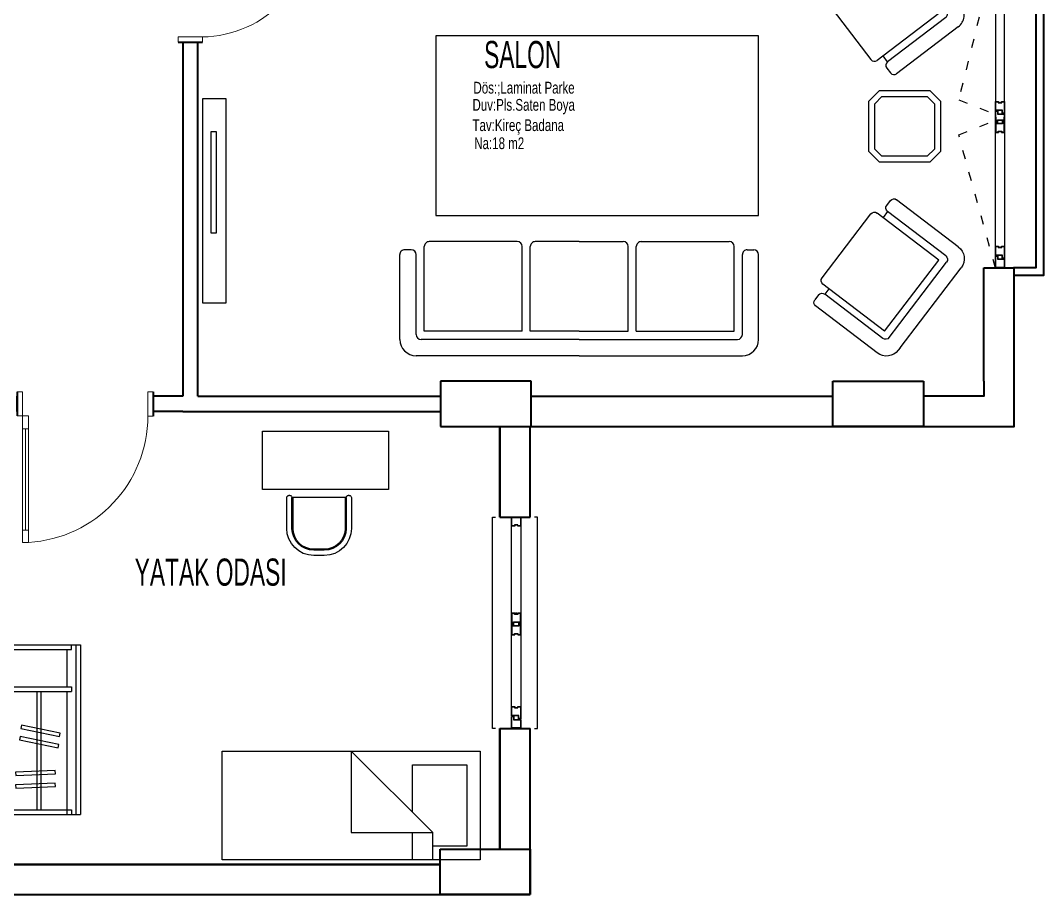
# Model space of a CAD drawing. Header units: millimetres. Extents: x 43 to 2108, y 36 to 2056.
# Drawn here: x 1417 to 2095, y 41 to 620 of the extents above; entities that cross this region are included whole.
import ezdxf

# ---------------------------------------------------------------- set-up
doc = ezdxf.new("R2010")
doc.units = ezdxf.units.MM
doc.linetypes.add('ACAD_ISO03W100', pattern=[30, 12, -18])
for name, color, linetype, lineweight in [('duvar_40', 45, 'Continuous', 40), ('PENC_25', 74, 'Continuous', 25), ('TEF', 145, 'Continuous', 30), ('yazı', 253, 'Continuous', 20)]:
    doc.layers.add(name, color=color, linetype=linetype, lineweight=lineweight)
doc.styles.add('ARIAL', font='Arial')
doc.styles.add('OL', font='Arial')

# ---------------------------------------------------------------- blocks, each defined once
blk = doc.blocks.new('3')
at = {"layer": 'TEF', "linetype": 'ByBlock', "flags": 128}
for points in [[(1553.783043, 568.252156), (1537.941542, 568.252156), (1537.941542, 433.284707), (1553.783043, 433.284707)], [(1543.587186, 479.559946), (1547.17722, 479.559946), (1547.17722, 546.38752), (1543.587186, 546.38752)]]:
    blk.add_lwpolyline(points, close=True, dxfattribs=at)
blk = doc.blocks.new('b7')
at = {"layer": 'duvar_40', "linetype": 'ByBlock'}
for p, q in [((2055.452816, 666.277561), (2075.452816, 666.277561)), ((2055.452816, 456.277561), (2075.452816, 456.277561))]:
    blk.add_line(p, q, dxfattribs=at)
at = {"layer": 'duvar_40', "linetype": 'ByBlock', "flags": 128}
for points in [[(2074.941593, 671.277561), (2094.941593, 671.277561), (2094.941593, 451.277561), (2074.941593, 451.277561)], [(2074.941593, 666.277561), (2089.941593, 666.277561), (2089.941593, 456.277561), (2074.941593, 456.277561)]]:
    blk.add_lwpolyline(points, dxfattribs=at)
at = {"layer": 'PENC_25', "linetype": 'ACAD_ISO03W100', "ltscale": 0.5}
for p, q in [((2063.082042, 666.107915), (2038.766856, 567.695697)), ((2038.766856, 567.695697), (2063.082042, 558.107916)), ((2038.766856, 544.520133), (2063.082042, 554.107914)), ((2063.082042, 456.107915), (2038.766856, 544.520133))]:
    blk.add_line(p, q, dxfattribs=at)
at = {"layer": 'PENC_25'}
for p, q in [((2069.082034, 666.277573), (2063.082031, 666.277573)), ((2063.082031, 666.277573), (2063.082031, 666.277573)), ((2063.082031, 666.277573), (2069.082034, 666.277573)), ((2063.082031, 666.277573), (2063.082031, 658.25279)), ((2066.082032, 666.277573), (2063.082031, 666.277573)), ((2063.282031, 665.852793), (2063.282031, 658.45279)), ((2064.882032, 665.852793), (2063.282031, 665.852793)), ((2067.282032, 665.852793), (2064.882032, 665.852793)), ((2064.882032, 665.852793), (2064.882032, 665.852793)), ((2069.082034, 666.277573), (2066.082032, 666.277573)), ((2066.082032, 666.277573), (2066.082032, 666.277573)), ((2066.082032, 666.277573), (2066.082032, 666.277573)), ((2066.082032, 666.277573), (2066.082032, 666.277573)), ((2068.882034, 665.852793), (2067.282032, 665.852793)), ((2067.282032, 665.852793), (2067.282032, 665.852793)), ((2068.882034, 660.452791), (2068.882034, 665.852793)), ((2069.082034, 666.277573), (2069.082034, 666.277573)), ((2069.082034, 660.252791), (2069.082034, 666.277573)), ((2063.082031, 658.25279), (2064.582032, 658.25279)), ((2067.582032, 657.95279), (2063.082031, 657.95279)), ((2063.082031, 657.95279), (2063.082031, 651.738573)), ((2063.282031, 658.45279), (2064.382032, 658.45279)), ((2067.782032, 657.75279), (2063.282031, 657.75279)), ((2063.282031, 657.75279), (2063.282031, 651.938573)), ((2064.382032, 658.45279), (2064.382032, 660.452791)), ((2064.382032, 660.452791), (2068.882034, 660.452791)), ((2064.582032, 658.25279), (2064.582032, 660.252791)), ((2064.582032, 660.252791), (2069.082034, 660.252791)), ((2069.082034, 659.952791), (2067.582032, 659.952791)), ((2067.582032, 659.952791), (2067.582032, 657.95279)), ((2068.882034, 659.752791), (2067.782032, 659.752791)), ((2067.782032, 659.752791), (2067.782032, 657.75279)), ((2068.882034, 651.938573), (2068.882034, 659.752791)), ((2069.082034, 651.738573), (2069.082034, 659.952791)), ((2063.082031, 651.738573), (2065.082032, 651.738573)), ((2063.082031, 651.738573), (2063.082031, 556.277573)), ((2063.282031, 651.938573), (2064.882032, 651.938573)), ((2064.882032, 651.938573), (2064.882032, 652.638573)), ((2064.882032, 652.638573), (2067.282032, 652.638573)), ((2065.082032, 651.738573), (2065.082032, 652.438573)), ((2065.082032, 652.438573), (2067.082032, 652.438573)), ((2067.082032, 652.438573), (2067.082032, 651.738573)), ((2067.082032, 651.738573), (2069.082034, 651.738573)), ((2067.282032, 652.638573), (2067.282032, 651.938573)), ((2067.282032, 651.938573), (2068.882034, 651.938573)), ((2069.082034, 556.277573), (2069.082034, 651.738573)), ((2063.082031, 560.577574), (2063.082031, 566.577577)), ((2063.082031, 566.577577), (2065.082032, 566.577577)), ((2063.282031, 560.777574), (2063.282031, 566.377577)), ((2063.282031, 566.377577), (2064.882032, 566.377577)), ((2064.882032, 566.377577), (2064.882032, 565.677577)), ((2064.882032, 565.677577), (2067.282032, 565.677577)), ((2065.082032, 566.577577), (2065.082032, 565.877577)), ((2065.082032, 565.877577), (2067.082032, 565.877577)), ((2067.082032, 565.877577), (2067.082032, 566.577577)), ((2067.082032, 566.577577), (2069.082034, 566.577577)), ((2067.282032, 565.677577), (2067.282032, 566.377577)), ((2067.282032, 566.377577), (2068.882034, 566.377577)), ((2068.882034, 566.377577), (2068.882034, 558.777573)), ((2069.082034, 566.577577), (2069.082034, 558.577573)), ((2067.582032, 560.577574), (2063.082031, 560.577574)), ((2063.082031, 556.277573), (2063.082031, 560.277574)), ((2063.082031, 560.277574), (2064.582032, 560.277574)), ((2063.082031, 556.277573), (2063.082031, 552.277571)), ((2063.082031, 470.816572), (2063.082031, 556.277573)), ((2067.782032, 560.777574), (2063.282031, 560.777574)), ((2063.282031, 556.277573), (2063.282031, 560.077574)), ((2063.282031, 560.077574), (2064.382032, 560.077574)), ((2063.282031, 556.277573), (2063.282031, 552.477571)), ((2064.382032, 560.077574), (2064.382032, 558.077573)), ((2064.382032, 558.077573), (2068.882034, 558.077573)), ((2064.582032, 560.277574), (2064.582032, 558.277573)), ((2064.582032, 558.277573), (2069.082034, 558.277573)), ((2067.582032, 558.577573), (2067.582032, 560.577574)), ((2069.082034, 558.577573), (2067.582032, 558.577573)), ((2067.782032, 558.777573), (2067.782032, 560.777574)), ((2068.882034, 558.777573), (2067.782032, 558.777573)), ((2068.882034, 558.077573), (2068.882034, 556.277573)), ((2068.882034, 554.477572), (2068.882034, 556.277573)), ((2069.082034, 558.277573), (2069.082034, 556.277573)), ((2069.082034, 554.277572), (2069.082034, 556.277573)), ((2069.082034, 556.277573), (2069.082034, 470.816572)), ((2063.082031, 552.277571), (2064.582032, 552.277571)), ((2067.582032, 551.977571), (2063.082031, 551.977571)), ((2063.082031, 551.977571), (2063.082031, 545.977569)), ((2063.282031, 552.477571), (2064.382032, 552.477571)), ((2067.782032, 551.777571), (2063.282031, 551.777571)), ((2063.282031, 551.777571), (2063.282031, 546.177569)), ((2064.382032, 552.477571), (2064.382032, 554.477572)), ((2064.382032, 554.477572), (2068.882034, 554.477572)), ((2064.582032, 552.277571), (2064.582032, 554.277572)), ((2064.582032, 554.277572), (2069.082034, 554.277572)), ((2069.082034, 553.977572), (2067.582032, 553.977572)), ((2067.582032, 553.977572), (2067.582032, 551.977571)), ((2068.882034, 553.777572), (2067.782032, 553.777572)), ((2067.782032, 553.777572), (2067.782032, 551.777571)), ((2068.882034, 546.177569), (2068.882034, 553.777572)), ((2069.082034, 545.977569), (2069.082034, 553.977572)), ((2063.082031, 545.977569), (2065.082032, 545.977569)), ((2063.282031, 546.177569), (2064.882032, 546.177569)), ((2064.882032, 546.177569), (2064.882032, 546.877569)), ((2064.882032, 546.877569), (2067.282032, 546.877569)), ((2065.082032, 545.977569), (2065.082032, 546.677569)), ((2065.082032, 546.677569), (2067.082032, 546.677569)), ((2067.082032, 546.677569), (2067.082032, 545.977569)), ((2067.082032, 545.977569), (2069.082034, 545.977569)), ((2067.282032, 546.877569), (2067.282032, 546.177569)), ((2067.282032, 546.177569), (2068.882034, 546.177569)), ((2063.082031, 464.602356), (2063.082031, 470.816572)), ((2063.082031, 470.816572), (2065.082032, 470.816572)), ((2063.282031, 464.802356), (2063.282031, 470.616572)), ((2063.282031, 470.616572), (2064.882032, 470.616572)), ((2064.882032, 470.616572), (2064.882032, 469.916572)), ((2064.882032, 469.916572), (2067.282032, 469.916572)), ((2065.082032, 470.816572), (2065.082032, 470.116572)), ((2065.082032, 470.116572), (2067.082032, 470.116572)), ((2067.082032, 470.116572), (2067.082032, 470.816572)), ((2067.082032, 470.816572), (2069.082034, 470.816572)), ((2067.282032, 469.916572), (2067.282032, 470.616572)), ((2067.282032, 470.616572), (2068.882034, 470.616572)), ((2068.882034, 470.616572), (2068.882034, 462.802355)), ((2069.082034, 470.816572), (2069.082034, 462.602355)), ((2067.582032, 464.602356), (2063.082031, 464.602356)), ((2063.082031, 456.277573), (2063.082031, 464.302356)), ((2063.082031, 464.302356), (2064.582032, 464.302356)), ((2067.782032, 464.802356), (2063.282031, 464.802356)), ((2063.282031, 456.702353), (2063.282031, 464.102356)), ((2063.282031, 464.102356), (2064.382032, 464.102356)), ((2064.382032, 464.102356), (2064.382032, 462.102355)), ((2064.382032, 462.102355), (2068.882034, 462.102355)), ((2064.582032, 464.302356), (2064.582032, 462.302355)), ((2064.582032, 462.302355), (2069.082034, 462.302355)), ((2067.582032, 462.602355), (2067.582032, 464.602356)), ((2069.082034, 462.602355), (2067.582032, 462.602355)), ((2067.782032, 462.802355), (2067.782032, 464.802356)), ((2068.882034, 462.802355), (2067.782032, 462.802355)), ((2068.882034, 462.102355), (2068.882034, 456.702353)), ((2069.082034, 462.302355), (2069.082034, 456.277573)), ((2069.082034, 456.277573), (2063.082031, 456.277573)), ((2063.082031, 456.277573), (2063.082031, 456.277573)), ((2063.082031, 456.277573), (2069.082034, 456.277573)), ((2066.082032, 456.277573), (2063.082031, 456.277573)), ((2064.882032, 456.702353), (2063.282031, 456.702353)), ((2067.282032, 456.702353), (2064.882032, 456.702353)), ((2064.882032, 456.702353), (2064.882032, 456.702353)), ((2069.082034, 456.277573), (2066.082032, 456.277573)), ((2066.082032, 456.277573), (2066.082032, 456.277573)), ((2066.082032, 456.277573), (2066.082032, 456.277573)), ((2066.082032, 456.277573), (2066.082032, 456.277573)), ((2068.882034, 456.702353), (2067.282032, 456.702353)), ((2067.282032, 456.702353), (2067.282032, 456.702353)), ((2069.082034, 456.277573), (2069.082034, 456.277573))]:
    blk.add_line(p, q, dxfattribs=at)
blk = doc.blocks.new('a1')
at = {"layer": 'duvar_40', "linetype": 'ByBlock', "flags": 128}
for points in [[(1734.941593, 291.277561), (1754.941593, 291.277561)], [(1734.941593, 151.277561), (1754.941593, 151.277561)]]:
    blk.add_lwpolyline(points, dxfattribs=at)
at = {"layer": 'PENC_25'}
for p, q in [((1742.733108, 165.816561), (1742.733108, 285.302338)), ((1748.733111, 285.302338), (1748.733111, 165.816561))]:
    blk.add_line(p, q, dxfattribs=at)
at = {"layer": 'PENC_25', "flags": 128}
for points in [[(1731.941593, 151.277561), (1730.024626, 151.277561), (1730.024626, 291.277561), (1731.941593, 291.277561)], [(1757.941593, 151.277561), (1759.941593, 151.277561), (1759.941593, 291.277561), (1757.941593, 291.277561)]]:
    blk.add_lwpolyline(points, dxfattribs=at)
for points in [[(1748.733111, 291.277561), (1742.733108, 291.277561), (1742.733108, 291.277561)], [(1742.733108, 285.302338), (1742.733108, 291.277561), (1748.733111, 291.277561), (1748.733111, 285.302338), (1746.73311, 285.302338), (1746.73311, 286.002338), (1744.73311, 286.002338), (1744.73311, 285.302338)], [(1742.933108, 285.502338), (1742.933108, 291.102342), (1748.533111, 291.102342), (1748.533111, 285.502338), (1746.93311, 285.502338), (1746.93311, 286.202338), (1744.53311, 286.202338), (1744.53311, 285.502338)], [(1742.733108, 227.640209), (1742.733108, 219.640206), (1744.23311, 219.640206), (1744.23311, 221.640207), (1748.733111, 221.640207), (1748.733111, 227.640209), (1746.73311, 227.640209), (1746.73311, 226.940209), (1744.73311, 226.940209), (1744.73311, 227.640209)], [(1742.933108, 227.440209), (1742.933108, 219.840206), (1744.03311, 219.840206), (1744.03311, 221.840207), (1748.533111, 221.840207), (1748.533111, 227.440209), (1746.93311, 227.440209), (1746.93311, 226.740209), (1744.53311, 226.740209), (1744.53311, 227.440209)], [(1746.23311, 227.840209), (1746.23311, 226.940209), (1745.23311, 226.940209), (1745.23311, 227.840209)], [(1748.733111, 213.340204), (1748.733111, 221.340207), (1747.23311, 221.340207), (1747.23311, 219.340206), (1742.733108, 219.340206), (1742.733108, 213.340204), (1744.73311, 213.340204), (1744.73311, 214.040204), (1746.73311, 214.040204), (1746.73311, 213.340204)], [(1748.533111, 213.540204), (1748.533111, 221.140207), (1747.43311, 221.140207), (1747.43311, 219.140206), (1742.933108, 219.140206), (1742.933108, 213.540204), (1744.53311, 213.540204), (1744.53311, 214.240204), (1746.93311, 214.240204), (1746.93311, 213.540204)], [(1748.733111, 165.816561), (1748.733111, 157.602343), (1747.23311, 157.602343), (1747.23311, 159.602344), (1742.733108, 159.602344), (1742.733108, 165.816561), (1744.73311, 165.816561), (1744.73311, 165.116561), (1746.73311, 165.116561), (1746.73311, 165.816561)], [(1748.533111, 165.616561), (1748.533111, 157.802343), (1747.43311, 157.802343), (1747.43311, 159.802344), (1742.933108, 159.802344), (1742.933108, 165.616561), (1744.53311, 165.616561), (1744.53311, 164.916561), (1746.93311, 164.916561), (1746.93311, 165.616561)], [(1742.733108, 151.277561), (1742.733108, 159.302344), (1744.23311, 159.302344), (1744.23311, 157.302343), (1748.733111, 157.302343), (1748.733111, 151.277561), (1745.73311, 151.277561)], [(1742.933108, 151.702341), (1742.933108, 159.102344), (1744.03311, 159.102344), (1744.03311, 157.102343), (1748.533111, 157.102343), (1748.533111, 151.702341), (1746.93311, 151.702341), (1744.53311, 151.702341)], [(1748.733111, 151.277561), (1742.733108, 151.277561)]]:
    blk.add_lwpolyline(points, close=True, dxfattribs=at)
blk = doc.blocks.new('h5')
at = {"layer": 'duvar_40', "linetype": 'ByBlock'}
for p, q in [((1415.317702, 374.277561), (1415.317702, 358.277468)), ((1505.317702, 374.232977), (1505.317702, 358.232884)), ((1415.317697, 361.27764), (1415.317697, 371.27764)), ((1505.317697, 371.233056), (1505.317697, 361.233056)), ((1505.32922, 371.2323), (1505.317702, 371.2323)), ((1505.317702, 371.2323), (1505.32922, 371.2323))]:
    blk.add_line(p, q, dxfattribs=at)
at = {"layer": 'PENC_25', "lineweight": 20}
for p, q in [((1415.317702, 358.277468), (1415.317702, 374.277612)), ((1415.317702, 374.277561), (1418.790281, 374.277561)), ((1418.790281, 374.277561), (1418.790281, 358.277468)), ((1501.845124, 358.232884), (1501.845124, 374.232977)), ((1501.845124, 374.232977), (1505.317702, 374.232977)), ((1505.317702, 374.233028), (1505.317702, 358.232884)), ((1418.790281, 358.277468), (1415.317702, 358.277468)), ((1505.317702, 358.232884), (1501.845124, 358.232884)), ((1422.790281, 274.554062), (1418.790281, 274.554062))]:
    blk.add_line(p, q, dxfattribs=at)
at = {"layer": 'PENC_25', "lineweight": 20, "flags": 128}
blk.add_lwpolyline([(1418.790281, 274.554062), (1418.790281, 358.277468), (1422.790281, 358.277468), (1422.790281, 274.554062), (1422.790281, 282.626498), (1418.790281, 282.626498), (1420.790281, 282.626498), (1420.790281, 349.715565), (1422.790281, 349.715565), (1418.790281, 349.715565)], dxfattribs=at)
at = {"layer": 'PENC_25', "lineweight": 20}
blk.add_arc((1418.043035, 358.221582), 83.80209, 273.247447, 0.007727, dxfattribs=at)
blk = doc.blocks.new('ç6')
at = {"layer": 'duvar_40', "linetype": 'ByBlock'}
for p, q in [((1521.960648, 695.829091), (1537.960741, 695.829091)), ((1534.960568, 695.829095), (1524.960568, 695.829095)), ((1522.005232, 605.829091), (1538.005325, 605.829091)), ((1525.005152, 605.829095), (1535.005152, 605.829095)), ((1525.005909, 605.817573), (1525.005909, 605.829091)), ((1525.005909, 605.829091), (1525.005909, 605.817573))]:
    blk.add_line(p, q, dxfattribs=at)
at = {"layer": 'PENC_25', "lineweight": 20}
for p, q in [((1537.960741, 695.829091), (1521.960597, 695.829091)), ((1521.960648, 695.829091), (1521.960648, 692.356512)), ((1521.960648, 692.356512), (1537.960741, 692.356512)), ((1537.960741, 692.356512), (1537.960741, 695.829091)), ((1611.684147, 688.356512), (1611.684147, 692.356512)), ((1522.005181, 605.829091), (1538.005325, 605.829091)), ((1538.005325, 609.301669), (1522.005232, 609.301669)), ((1522.005232, 609.301669), (1522.005232, 605.829091)), ((1538.005325, 605.829091), (1538.005325, 609.301669))]:
    blk.add_line(p, q, dxfattribs=at)
at = {"layer": 'PENC_25', "lineweight": 20, "flags": 128}
blk.add_lwpolyline([(1611.684147, 692.356512), (1537.960741, 692.356512), (1537.960741, 688.356512), (1611.684147, 688.356512), (1603.611711, 688.356512), (1603.611711, 692.356512), (1603.611711, 690.356512), (1546.522644, 690.356512), (1546.522644, 688.356512), (1546.522644, 692.356512)], dxfattribs=at)
at = {"layer": 'PENC_25', "lineweight": 20}
blk.add_arc((1536.572851, 684.498346), 75.21032, 271.091335, 2.94047, dxfattribs=at)
blk = doc.blocks.new('kjnknlnkldfldf')
at = {"layer": 'TEF'}
for p, q in [((57632.193034, 10880.081809), (57609.471988, 10880.081809)), ((57633.726368, 10878.548476), (57633.726368, 10877.781809)), ((57632.193034, 10876.248476), (57609.471988, 10876.248476)), ((57632.471988, 10875.481809), (57609.471988, 10875.481809)), ((57632.471988, 10837.148476), (57632.471988, 10875.481809)), ((57589.538655, 10860.148476), (57589.538655, 10852.481809)), ((57593.371988, 10860.148476), (57593.371988, 10852.481809)), ((57594.138655, 10860.148476), (57594.138655, 10852.481809)), ((57609.471988, 10837.148476), (57632.471988, 10837.148476)), ((57609.471988, 10836.381809), (57632.193034, 10836.381809)), ((57609.471988, 10832.548476), (57632.193034, 10832.548476)), ((57633.726368, 10834.848476), (57633.726368, 10834.081809))]:
    blk.add_line(p, q, dxfattribs=at)
at = {"layer": 'TEF', "flags": 128}
blk.add_lwpolyline([(57681.15439, 10907.269677), (57638.249906, 10907.269677), (57638.249906, 10814.747063), (57681.15439, 10814.747063)], close=True, dxfattribs=at)
for points in [[(57620.268413, 10875.481809), (57620.268413, 10876.248476)], [(57620.268413, 10836.381809), (57620.268413, 10837.148476)]]:
    blk.add_lwpolyline(points, dxfattribs=at)
at = {"layer": 'TEF'}
for centre, radius, start, end in [((57609.471988, 10860.148476), 19.933333, 90, 180), ((57632.193034, 10878.548476), 1.533333, 0, 90), ((57632.193034, 10877.781809), 1.533333, 270, 0), ((57609.471988, 10860.148476), 16.1, 90, 180), ((57609.471988, 10860.148476), 15.333333, 90, 180), ((57609.471988, 10852.481809), 19.933333, 180, 270), ((57609.471988, 10852.481809), 16.1, 180, 270), ((57609.471988, 10852.481809), 15.333333, 180, 270), ((57632.193034, 10834.848476), 1.533333, 0, 90), ((57632.193034, 10834.081809), 1.533333, 270, 0)]:
    blk.add_arc(centre, radius, start, end, dxfattribs=at)
blk = doc.blocks.new('YAT80')
at = {"flags": 128}
blk.add_lwpolyline([(80, -190), (80, 0), (0, 0), (0, -190)], close=True, dxfattribs=at)
for points in [[(35, -50), (70, -50), (70, -10), (10, -10), (10, -35)], [(0, -35), (20, -35), (80, -95), (20, -95), (20, -35)], [(0, -50), (20, -50)]]:
    blk.add_lwpolyline(points, dxfattribs=at)
blk = doc.blocks.new('KSDLFGD')
at = {"layer": 'TEF'}
for p, q in [((134866.600126, -16275.379659), (134817.296422, -16275.379659)), ((134817.296422, -16275.379659), (134817.296422, -16387.673889)), ((134820.330496, -16275.379659), (134820.330496, -16387.673889)), ((134823.36457, -16278.413733), (134823.36457, -16275.379659)), ((134866.600126, -16278.413733), (134823.36457, -16278.413733)), ((134826.398644, -16278.413733), (134826.398644, -16303.170751)), ((134826.398644, -16279.260006), (134826.398644, -16303.170751)), ((134866.600126, -16303.170751), (134823.36457, -16303.170751)), ((134823.36457, -16303.170751), (134823.36457, -16306.204826)), ((134866.600126, -16306.204826), (134823.36457, -16306.204826)), ((134826.398644, -16306.204826), (134826.398644, -16387.673889)), ((134843.524714, -16306.204826), (134843.524714, -16384.639815)), ((134846.159498, -16306.204826), (134846.159498, -16384.639815)), ((134866.600126, -16387.673889), (134817.296422, -16387.673889)), ((134866.600126, -16384.639815), (134823.36457, -16384.639815)), ((134823.36457, -16384.639815), (134823.36457, -16387.673889))]:
    blk.add_line(p, q, dxfattribs=at)
at = {"layer": 'TEF', "flags": 128}
for points in [[(134830.684838, -16333.87928), (134856.481654, -16328.519177), (134856.928555, -16330.669996), (134831.131739, -16336.030099), (134830.684838, -16333.87928)], [(134831.563103, -16341.348265), (134857.359919, -16335.988161), (134857.80682, -16338.138981), (134832.010003, -16343.499084), (134831.563103, -16341.348265)], [(134834.00058, -16358.506893), (134860.327309, -16359.560359), (134860.239476, -16361.75536), (134833.912747, -16360.701894), (134834.00058, -16358.506893)], [(134834.00058, -16366.867322), (134860.327309, -16367.920787), (134860.239476, -16370.115788), (134833.912747, -16369.062323), (134834.00058, -16366.867322)]]:
    blk.add_lwpolyline(points, dxfattribs=at)
blk = doc.blocks.new('kjnklnlkfşfg')
at = {"layer": 'TEF'}
for p, q in [((55398.198142, 10960.914228), (55338.198142, 10960.914228)), ((55325.97592, 10955.358673), (55321.531476, 10955.358673)), ((55334.864809, 10899.803117), (55334.864809, 10957.580895)), ((55401.531476, 10899.803117), (55401.531476, 10957.580895)), ((55409.941597, 10955.358673), (55414.386041, 10955.358673)), ((55318.198142, 10894.247562), (55318.198142, 10952.02534)), ((55329.309254, 10897.580895), (55329.309254, 10952.02534)), ((55329.309254, 10952.02534), (55334.864809, 10952.02534)), ((55401.531476, 10952.02534), (55406.608263, 10952.02534)), ((55406.608263, 10897.580895), (55406.608263, 10952.02534)), ((55417.719374, 10894.247562), (55417.719374, 10952.02534)), ((55401.531476, 10899.803117), (55334.864809, 10899.803117)), ((55404.309254, 10894.247562), (55332.642587, 10894.247562)), ((55404.309254, 10883.136451), (55329.309254, 10883.136451)), ((55404.309254, 10883.136451), (55406.608434, 10883.136451))]:
    blk.add_line(p, q, dxfattribs=at)
for centre, radius, start, end in [((55338.198142, 10957.580895), 3.333333, 90, 180), ((55398.198142, 10957.580895), 3.333333, 0, 90), ((55321.531476, 10952.02534), 3.333333, 90, 180), ((55325.97592, 10952.02534), 3.333333, 0, 90), ((55409.941597, 10952.02534), 3.333333, 90, 180), ((55414.386041, 10952.02534), 3.333333, 0, 90), ((55329.309254, 10894.247562), 11.111111, 180, 270), ((55332.642587, 10897.580895), 3.333333, 180, 270), ((55403.27493, 10897.580895), 3.333333, 270, 0), ((55406.608263, 10894.247562), 11.111111, 270, 0)]:
    blk.add_arc(centre, radius, start, end, dxfattribs=at)
blk = doc.blocks.new('rttrtr')
at = {"layer": 'TEF'}
for p, q in [((-389.510033, 6064.436817), (-462.410033, 6064.436817)), ((-389.510033, 6064.436817), (-316.610033, 6064.436817)), ((-469.700033, 6057.146817), (-469.700033, 6019.238817)), ((-462.410033, 6054.959817), (-462.410033, 6019.238817)), ((-389.510033, 6057.146817), (-460.223033, 6057.146817)), ((-389.510033, 6057.146817), (-318.797033, 6057.146817)), ((-316.610033, 6054.959817), (-316.610033, 6019.238817)), ((-309.320033, 6057.146817), (-309.320033, 6019.238817)), ((-458.765033, 6053.501817), (-458.765033, 6015.593817)), ((-415.025033, 6053.501817), (-458.765033, 6053.501817)), ((-415.025033, 6053.501817), (-415.025033, 6015.593817)), ((-411.380033, 6053.501817), (-411.380033, 6015.593817)), ((-389.510033, 6053.501817), (-411.380033, 6053.501817)), ((-389.510033, 6053.501817), (-367.640033, 6053.501817)), ((-367.640033, 6053.501817), (-367.640033, 6015.593817)), ((-363.995033, 6053.501817), (-320.255033, 6053.501817)), ((-363.995033, 6053.501817), (-363.995033, 6015.593817)), ((-320.255033, 6053.501817), (-320.255033, 6015.593817)), ((-464.597033, 6017.051817), (-467.513033, 6017.051817)), ((-314.423033, 6017.051817), (-311.507033, 6017.051817)), ((-417.212033, 6013.406817), (-456.578033, 6013.406817)), ((-389.510033, 6013.406817), (-409.193033, 6013.406817)), ((-389.510033, 6013.406817), (-369.827033, 6013.406817)), ((-361.808033, 6013.406817), (-322.442033, 6013.406817))]:
    blk.add_line(p, q, dxfattribs=at)
for centre, radius, start, end in [((-462.410033, 6057.146817), 7.29, 90, 180), ((-316.610033, 6057.146817), 7.29, 0, 90), ((-460.223033, 6054.959817), 2.187, 90, 180), ((-318.797033, 6054.959817), 2.187, 0, 90), ((-467.513033, 6019.238817), 2.187, 180, 270), ((-464.597033, 6019.238817), 2.187, 270, 0), ((-314.423033, 6019.238817), 2.187, 180, 270), ((-311.507033, 6019.238817), 2.187, 270, 0), ((-456.578033, 6015.593817), 2.187, 180, 270), ((-417.212033, 6015.593817), 2.187, 270, 0), ((-409.193033, 6015.593817), 2.187, 180, 270), ((-369.827033, 6015.593817), 2.187, 270, 0), ((-361.808033, 6015.593817), 2.187, 180, 270), ((-322.442033, 6015.593817), 2.187, 270, 0)]:
    blk.add_arc(centre, radius, start, end, dxfattribs=at)

msp = doc.modelspace()

# ---------------------------------------------------------------- linework, layer by layer
at = {"layer": 'duvar_40', "linetype": 'ByBlock'}
for p, q in [((1534.941593, 371.277561), (1534.941593, 605.829091)), ((2055.452816, 381.277561), (2055.452816, 456.277561)), ((2075.452816, 381.277561), (2075.452816, 456.277561)), ((1755.652577, 381.277344), (1695.652604, 381.277344)), ((1695.652604, 381.277344), (1695.652604, 351.277561)), ((1755.652577, 351.277561), (1755.652577, 381.277344)), ((1955.45257, 351.277561), (1955.45257, 381.277561)), ((1955.45257, 381.277561), (2015.452687, 381.277561)), ((2015.452687, 381.277561), (2015.452687, 351.277561)), ((1524.941593, 371.277561), (1505.317702, 371.277561)), ((1534.941593, 371.277561), (1695.652604, 371.277561)), ((1755.452695, 371.277561), (1955.45257, 371.277561)), ((1524.941593, 361.277561), (1505.317702, 361.277561)), ((1524.941593, 361.277561), (1687.919405, 361.277561)), ((1524.941593, 361.277561), (1695.652604, 361.277561)), ((1524.941593, 361.277561), (1524.941593, 361.277561)), ((1695.652604, 351.277561), (1755.652577, 351.277561)), ((1734.941593, 291.277561), (1734.941593, 351.277561)), ((1734.941593, 351.277561), (1734.941593, 291.277561)), ((1734.941593, 351.277561), (1734.941593, 291.277561)), ((1754.941593, 291.277561), (1754.941593, 351.277561)), ((1755.452687, 351.277561), (2015.452687, 351.277561)), ((2015.452687, 351.277561), (1955.45257, 351.277561)), ((1734.941593, 71.277561), (1734.941593, 151.277561)), ((1734.941593, 151.277561), (1734.941593, 71.277561)), ((1734.941593, 151.277561), (1734.941593, 71.277561)), ((1754.941593, 41.277561), (1754.941593, 151.277561)), ((1695.452639, 41.277561), (1695.452639, 71.277561)), ((1695.452639, 71.277561), (1754.965202, 71.277561)), ((1754.965202, 71.277561), (1754.965202, 41.277561)), ((1404.941593, 61.277561), (1695.452639, 61.277561)), ((1695.452639, 61.277561), (1404.941593, 61.277561)), ((1404.965202, 41.277561), (1754.941593, 41.277561)), ((1754.965202, 41.277561), (1695.452639, 41.277561))]:
    msp.add_line(p, q, dxfattribs=at)
at = {"layer": 'duvar_40', "linetype": 'ByBlock', "flags": 128}
for points in [[(1524.941593, 605.829091), (1524.941593, 371.277561)], [(2015.452687, 351.277561), (2075.452816, 351.277561), (2075.452816, 381.277561)], [(2055.452816, 381.277561), (2055.452816, 371.277561), (2015.452687, 371.277561)]]:
    msp.add_lwpolyline(points, dxfattribs=at)
at = {"layer": 'TEF'}
for p, q in [((1986.255941, 573.765295, 76.92855), (1979.200982, 566.710336, 76.92855)), ((1987.89234, 569.814678, 76.92855), (1983.151599, 565.073937, 76.92855)), ((1986.255941, 573.765295, 76.92855), (2019.55343, 573.765295, 76.92855)), ((1987.89234, 569.814678, 76.92855), (2017.917031, 569.814678, 76.92855)), ((2022.657772, 565.073937, 76.92855), (2017.917031, 569.814678, 76.92855)), ((2026.608389, 566.710336, 76.92855), (2019.55343, 573.765295, 76.92855)), ((1979.200982, 533.412847, 76.92855), (1979.200982, 566.710336, 76.92855)), ((1983.151599, 535.049246, 76.92855), (1983.151599, 565.073937, 76.92855)), ((2022.657772, 565.073937, 76.92855), (2022.657772, 535.049246, 76.92855)), ((2026.608389, 566.710336, 76.92855), (2026.608389, 533.412847, 76.92855)), ((1986.255941, 526.357888, 76.92855), (1979.200982, 533.412847, 76.92855)), ((1987.89234, 530.308505, 76.92855), (1983.151599, 535.049246, 76.92855)), ((2017.917031, 530.308505, 76.92855), (1987.89234, 530.308505, 76.92855)), ((2017.917031, 530.308505, 76.92855), (2022.657772, 535.049246, 76.92855)), ((2019.55343, 526.357888, 76.92855), (2026.608389, 533.412847, 76.92855)), ((2019.55343, 526.357888, 76.92855), (1986.255941, 526.357888, 76.92855))]:
    msp.add_line(p, q, dxfattribs=at)
at = {"layer": 'TEF', "flags": 128}
msp.add_lwpolyline([(1906.268526, 610.12857), (1692.433056, 610.12857), (1692.433056, 491.13303), (1906.268526, 491.13303)], close=True, dxfattribs=at)

# ---------------------------------------------------------------- block references
for name in ['ç6', 'b7', '3', 'h5', 'a1']:
    msp.add_blockref(name, (0, 0))
at = {"layer": 'TEF', "linetype": 'ByBlock'}
for name, p, xscale, yscale, zscale, rotation in [('kjnklnlkfşfg', (39553.072673, -32614.794369, 76.92855), 0.888889, 0.888889, 0.888889, 127.323911), ('kjnklnlkfşfg', (39553.072673, 33701.232038, 76.92855), -0.888889, 0.888889, 0.888889, 52.676089), ('kjnknlnkldfldf', (-8155.473072, -51564.761411), -0.9, 0.9, 0.9, 270), ('YAT80', (1721.965202, 64.277561), -0.9, 0.9, 0.9, 270)]:
    msp.add_blockref(name, p, dxfattribs=dict(at, xscale=xscale, yscale=yscale, zscale=zscale, rotation=rotation))
at = {"layer": 'TEF', "xscale": 1.481481, "yscale": 1.481481, "zscale": 1.481481, "rotation": 180}
msp.add_blockref('rttrtr', (1210.436336, 9382.507278, 76.92855), dxfattribs=at)
at = {"layer": 'TEF', "xscale": -1}
msp.add_blockref('KSDLFGD', (136274.541696, 16481.951429), dxfattribs=at)

# ---------------------------------------------------------------- texts
at = {"layer": 'yazı'}
for s, height, style, width, p in [('SALON', 18, 'ARIAL', 0.6, (1724.484575, 588.651691, -6562.999728)), ('Dös:;Laminat Parke ', 7.8, 'OL', 0.7, (1717.449005, 571.792428, -6562.999728)), ('Duv:Pls.Saten Boya ', 7.8, 'OL', 0.7, (1716.794196, 560.433774, -6562.999728)), ('Tav:Kireç Badana ', 7.8, 'OL', 0.7, (1716.794196, 546.981039, -6562.999728)), ('Na:18 m2', 7.8, 'OL', 0.7, (1717.979772, 535.012001, -6562.999728)), ('YATAK ODASI', 18, 'ARIAL', 0.6, (1493.118735, 245.838008, -6562.999728))]:
    msp.add_text(s, height=height, dxfattribs=dict(at, style=style, width=width)).set_placement(p)

doc.saveas('drawing.dxf')
